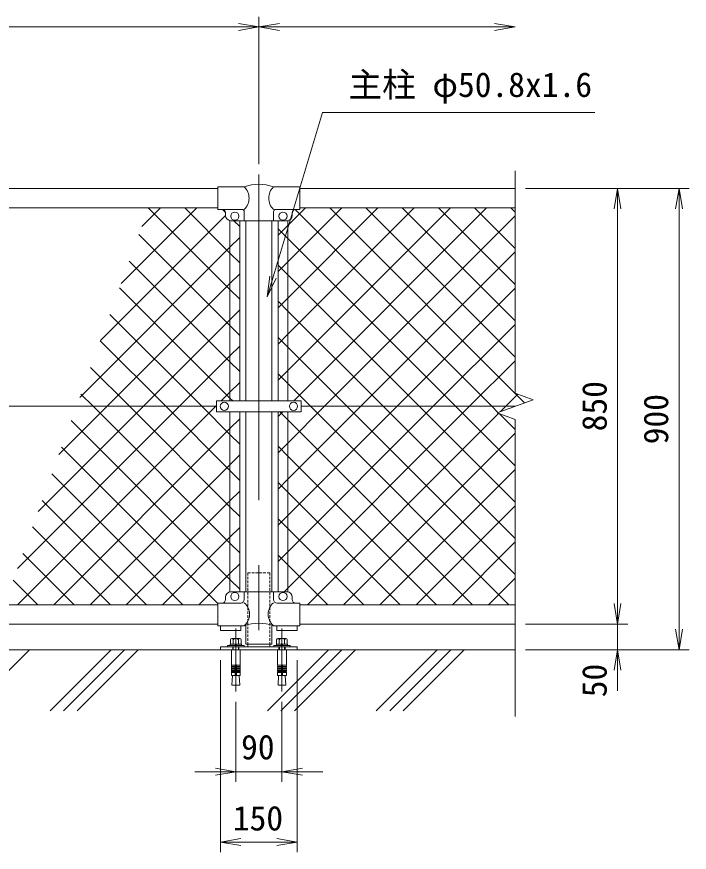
# Model space of a CAD drawing. Units: millimetres, scale not verified. Extents: x -4200 to 4200, y -2970 to 2970.
# Drawn here: x -1857 to -545, y 265 to 1895 of the extents above; entities that cross this region are included whole.
import ezdxf
from ezdxf.enums import TextEntityAlignment as Align

# ---------------------------------------------------------------- set-up
doc = ezdxf.new("R2010")
doc.units = ezdxf.units.MM
doc.header["$LTSCALE"] = 20
doc.linetypes.add('USER1', pattern=[50.8, 31.75, -6.35, 6.35, -6.35])
doc.linetypes.add('USER2', pattern=[0.375, 0.25, -0.125])
for name, color, linetype, lineweight in [('0-0_D-BMK', 2, 'USER1', 13), ('0-1_D-STR1', 1, 'Continuous', 18), ('0-2_D-STR-DIM', 7, 'Continuous', 9), ('0-3_0', 3, 'Continuous', 18), ('0-5_D-STR3', 3, 'Continuous', 13), ('0-6_D-STR2', 7, 'Continuous', 9), ('0-7_D-STR-TXT', 7, 'Continuous', 9), ('0-B_D-BGD', 7, 'Continuous', 9), ('0-D_D-DCR-HCH', 7, 'Continuous', 9)]:
    doc.layers.add(name, color=color, linetype=linetype, lineweight=lineweight)
doc.styles.add('ＭＳ ゴシック', font='')
doc.styles.get('ＭＳ ゴシック').set_extended_font_data('MS Gothic')

# ---------------------------------------------------------------- blocks, each defined once
blk = doc.blocks.new('_Open')
at = {"layer": '0-3_0', "color": 7, "lineweight": 9}
blk.add_line((-20, 3.33), (0, 0), dxfattribs=at)
blk.add_lwpolyline([(-20, -3.33), (0, 0), (-20, 0)], dxfattribs=at)

msp = doc.modelspace()

# ---------------------------------------------------------------- linework, layer by layer
at = {"layer": '0-0_D-BMK'}
for p, q in [((-1384.65, 1587.29), (-1384.65, 578.82)), ((-1429.65, 701.83), (-1429.65, 578.82)), ((-1339.65, 701.83), (-1339.65, 578.82))]:
    msp.add_line(p, q, dxfattribs=at)
at = {"layer": '0-1_D-STR1'}
for p, q in [((-3304.65, 1560.23), (-1464.65, 1560.23)), ((-1304.65, 1560.23), (-884.65, 1560.23)), ((-3304.65, 1522.23), (-1464.65, 1522.23)), ((-1304.65, 1522.23), (-884.65, 1522.23)), ((-1410.05, 1497.23), (-1410.05, 1145.73)), ((-1359.25, 1497.23), (-1359.25, 1145.73)), ((-1410.05, 1124.73), (-1410.05, 773.23)), ((-1359.25, 1124.73), (-1359.25, 773.23)), ((-3304.65, 748.23), (-1464.65, 748.23)), ((-1304.65, 748.23), (-884.65, 748.23)), ((-3304.65, 710.23), (-1464.65, 710.23)), ((-1410.05, 707.23), (-1410.05, 671.23)), ((-1359.25, 707.23), (-1359.25, 671.23)), ((-1304.65, 710.23), (-884.65, 710.23)), ((-1410.05, 671.23), (-1359.25, 671.23))]:
    msp.add_line(p, q, dxfattribs=at)
at = {"layer": '0-2_D-STR-DIM'}
for p, q in [((-1384.65, 1607.29), (-1384.65, 1895.23)), ((-1384.65, 1607.29), (-1384.65, 1895.23)), ((-3344.65, 1875.23), (-1424.65, 1875.23)), ((-1344.65, 1875.23), (-924.65, 1875.23)), ((-884.65, 1594.49), (-884.65, 1160.88)), ((-864.65, 1560.23), (-664.65, 1560.23)), ((-864.65, 1560.23), (-544.65, 1560.23)), ((-684.65, 1520.23), (-684.65, 750.23)), ((-564.65, 1520.23), (-564.65, 700.23)), ((-849.42, 1148.05), (-884.65, 1160.88)), ((-919.89, 1122.4), (-849.42, 1148.05)), ((-884.65, 1109.57), (-919.89, 1122.4)), ((-884.65, 1109.57), (-884.65, 530.23)), ((-684.65, 750.23), (-684.65, 790.23)), ((-864.65, 710.23), (-664.65, 710.23)), ((-864.65, 710.23), (-664.65, 710.23)), ((-684.65, 710.23), (-684.65, 660.23)), ((-864.65, 660.23), (-664.65, 660.23)), ((-864.65, 660.23), (-544.65, 660.23)), ((-1459.65, 640.23), (-1459.65, 265.22)), ((-1309.65, 640.23), (-1309.65, 265.22)), ((-684.65, 620.23), (-684.65, 580.23)), ((-1429.65, 558.82), (-1429.65, 402.4)), ((-1339.65, 558.82), (-1339.65, 402.4)), ((-1469.65, 422.4), (-1509.65, 422.4)), ((-1429.65, 422.4), (-1339.65, 422.4)), ((-1299.65, 422.4), (-1259.65, 422.4)), ((-1419.65, 285.22), (-1349.65, 285.22))]:
    msp.add_line(p, q, dxfattribs=at)
at = {"layer": '0-5_D-STR3'}
for p, q in [((-1464.65, 1563.23), (-1464.65, 1519.23)), ((-1464.65, 1563.23), (-1413.2, 1563.23)), ((-1356.1, 1563.23), (-1304.65, 1563.23)), ((-1304.65, 1563.23), (-1304.65, 1519.23)), ((-1464.65, 1519.23), (-1417.9, 1519.23)), ((-1351.4, 1519.23), (-1304.65, 1519.23)), ((-1449.65, 1512.23), (-1449.65, 1507.23)), ((-1413.2, 1514.53), (-1413.2, 1497.23)), ((-1356.1, 1514.53), (-1356.1, 1497.23)), ((-1319.65, 1512.23), (-1319.65, 1507.23)), ((-1441.15, 1497.23), (-1441.15, 1145.73)), ((-1439.65, 1497.23), (-1329.65, 1497.23)), ((-1422.15, 1497.23), (-1422.15, 1145.73)), ((-1347.15, 1497.23), (-1347.15, 1145.73)), ((-1328.15, 1497.23), (-1328.15, 1145.73)), ((-1467.15, 1145.73), (-1467.15, 1124.73)), ((-1302.15, 1145.73), (-1467.15, 1145.73)), ((-1302.15, 1145.73), (-1302.15, 1124.73)), ((-3307.66, 1135.23), (-1467.15, 1135.23)), ((-1302.15, 1124.73), (-1467.15, 1124.73)), ((-1441.15, 1124.73), (-1441.15, 773.11)), ((-1422.15, 1124.73), (-1422.15, 773.23)), ((-1347.15, 1124.73), (-1347.15, 773.23)), ((-1328.15, 1124.73), (-1328.15, 773.11)), ((-1302.15, 1135.23), (-884.65, 1135.23)), ((-1439.65, 773.23), (-1329.65, 773.23)), ((-1413.2, 773.23), (-1413.2, 758.23)), ((-1356.1, 773.23), (-1356.1, 758.23)), ((-1464.65, 751.23), (-1464.65, 707.23)), ((-1420.2, 751.23), (-1464.65, 751.23)), ((-1449.65, 763.23), (-1449.65, 758.23)), ((-1304.65, 751.23), (-1349.1, 751.23)), ((-1319.65, 763.23), (-1319.65, 758.23)), ((-1304.65, 751.23), (-1304.65, 707.23)), ((-1413.2, 707.23), (-1464.65, 707.23)), ((-1459.65, 707.23), (-1459.65, 697.93)), ((-1419.65, 707.23), (-1419.65, 697.93)), ((-1304.65, 707.23), (-1356.1, 707.23)), ((-1349.65, 707.23), (-1349.65, 697.93)), ((-1309.65, 707.23), (-1309.65, 697.93)), ((-1419.65, 697.93), (-1459.65, 697.93)), ((-1309.65, 697.93), (-1349.65, 697.93)), ((-1406, 671.23), (-1406, 666.23)), ((-1363.3, 671.23), (-1363.3, 666.23)), ((-1438.3, 660.23), (-1421, 660.23)), ((-1348.3, 660.23), (-1331, 660.23))]:
    msp.add_line(p, q, dxfattribs=at)
at = {"layer": '0-5_D-STR3', "linetype": 'USER2'}
for p, q in [((-1406, 810.23), (-1406, 671.23)), ((-1406, 810.23), (-1363.3, 810.23)), ((-1363.3, 810.23), (-1363.3, 671.23))]:
    msp.add_line(p, q, dxfattribs=at)
at = {"layer": '0-5_D-STR3', "lineweight": 18}
for p, q in [((-1445.65, 668.53), (-1445.65, 666.23)), ((-1413.65, 668.53), (-1445.65, 668.53)), ((-1418.9, 671.53), (-1440.4, 671.53)), ((-1440.4, 671.53), (-1440.4, 668.53)), ((-1440.4, 668.53), (-1418.9, 668.53)), ((-1440.05, 679.83), (-1440.05, 671.53)), ((-1440.05, 671.53), (-1419.26, 671.53)), ((-1421.86, 682.33), (-1437.45, 682.33)), ((-1435.65, 682.33), (-1423.65, 682.33)), ((-1434.85, 671.53), (-1434.85, 679.83)), ((-1431.15, 671.53), (-1430.35, 668.53)), ((-1428.15, 668.53), (-1428.96, 671.53)), ((-1424.46, 671.53), (-1424.46, 679.83)), ((-1419.26, 671.53), (-1419.26, 679.83)), ((-1418.9, 668.53), (-1418.9, 671.53)), ((-1413.65, 666.23), (-1413.65, 668.53)), ((-1355.65, 668.53), (-1355.65, 666.23)), ((-1323.65, 668.53), (-1355.65, 668.53)), ((-1328.9, 671.53), (-1350.4, 671.53)), ((-1350.4, 671.53), (-1350.4, 668.53)), ((-1350.4, 668.53), (-1328.9, 668.53)), ((-1350.05, 679.83), (-1350.05, 671.53)), ((-1350.05, 671.53), (-1329.26, 671.53)), ((-1331.86, 682.33), (-1347.45, 682.33)), ((-1345.65, 682.33), (-1333.65, 682.33)), ((-1344.85, 671.53), (-1344.85, 679.83)), ((-1341.15, 671.53), (-1340.35, 668.53)), ((-1338.15, 668.53), (-1338.96, 671.53)), ((-1334.46, 671.53), (-1334.46, 679.83)), ((-1329.26, 671.53), (-1329.26, 679.83)), ((-1328.9, 668.53), (-1328.9, 671.53)), ((-1323.65, 666.23), (-1323.65, 668.53)), ((-1445.65, 666.23), (-1413.65, 666.23)), ((-1438.3, 660.23), (-1438.3, 630.19)), ((-1435.65, 666.23), (-1435.65, 660.23)), ((-1434.57, 660.23), (-1434.57, 666.23)), ((-1424.73, 660.23), (-1424.73, 666.23)), ((-1423.65, 660.23), (-1423.65, 666.23)), ((-1421, 660.23), (-1421, 630.19)), ((-1355.65, 666.23), (-1323.65, 666.23)), ((-1348.3, 660.23), (-1348.3, 630.19)), ((-1345.65, 666.23), (-1345.65, 660.23)), ((-1344.57, 660.23), (-1344.57, 666.23)), ((-1334.73, 660.23), (-1334.73, 666.23)), ((-1333.65, 660.23), (-1333.65, 666.23)), ((-1331, 660.23), (-1331, 630.19)), ((-1430.65, 630.19), (-1438.3, 630.19)), ((-1438.3, 627.69), (-1437.87, 630.15)), ((-1438.3, 627.69), (-1430.65, 627.69)), ((-1438.3, 627.69), (-1438.3, 626.19)), ((-1438.3, 626.19), (-1430.65, 626.19)), ((-1438.3, 623.69), (-1437.87, 626.15)), ((-1438.3, 623.69), (-1430.65, 623.69)), ((-1438.3, 623.69), (-1438.3, 622.19)), ((-1438.3, 622.19), (-1430.65, 622.19)), ((-1438.3, 619.69), (-1437.87, 622.15)), ((-1438.3, 619.69), (-1430.65, 619.69)), ((-1438.3, 619.69), (-1438.3, 618.19)), ((-1430.65, 630.19), (-1430.65, 610.23)), ((-1428.65, 630.19), (-1421, 630.19)), ((-1428.65, 630.19), (-1428.65, 610.23)), ((-1421, 627.69), (-1428.65, 627.69)), ((-1421, 626.19), (-1428.65, 626.19)), ((-1421, 623.69), (-1428.65, 623.69)), ((-1421, 622.19), (-1428.65, 622.19)), ((-1421, 619.69), (-1428.65, 619.69)), ((-1421, 627.69), (-1421.44, 630.15)), ((-1421, 623.69), (-1421.44, 626.15)), ((-1421, 619.69), (-1421.44, 622.15)), ((-1421, 627.69), (-1421, 626.19)), ((-1421, 623.69), (-1421, 622.19)), ((-1421, 619.69), (-1421, 618.19)), ((-1340.65, 630.19), (-1348.3, 630.19)), ((-1348.3, 627.69), (-1347.87, 630.15)), ((-1348.3, 627.69), (-1340.65, 627.69)), ((-1348.3, 627.69), (-1348.3, 626.19)), ((-1348.3, 626.19), (-1340.65, 626.19)), ((-1348.3, 623.69), (-1347.87, 626.15)), ((-1348.3, 623.69), (-1340.65, 623.69)), ((-1348.3, 623.69), (-1348.3, 622.19)), ((-1348.3, 622.19), (-1340.65, 622.19)), ((-1348.3, 619.69), (-1347.87, 622.15)), ((-1348.3, 619.69), (-1340.65, 619.69)), ((-1348.3, 619.69), (-1348.3, 618.19)), ((-1340.65, 630.19), (-1340.65, 610.23)), ((-1338.65, 630.19), (-1331, 630.19)), ((-1338.65, 630.19), (-1338.65, 610.23)), ((-1331, 627.69), (-1338.65, 627.69)), ((-1331, 626.19), (-1338.65, 626.19)), ((-1331, 623.69), (-1338.65, 623.69)), ((-1331, 622.19), (-1338.65, 622.19)), ((-1331, 619.69), (-1338.65, 619.69)), ((-1331, 627.69), (-1331.44, 630.15)), ((-1331, 623.69), (-1331.44, 626.15)), ((-1331, 619.69), (-1331.44, 622.15)), ((-1331, 627.69), (-1331, 626.19)), ((-1331, 623.69), (-1331, 622.19)), ((-1331, 619.69), (-1331, 618.19)), ((-1438.3, 615.73), (-1437.87, 618.19)), ((-1438.3, 618.19), (-1430.65, 618.19)), ((-1438.3, 615.73), (-1430.65, 615.73)), ((-1438.3, 615.73), (-1438.3, 610.23)), ((-1438.3, 610.23), (-1421, 610.23)), ((-1436.15, 610.23), (-1437.23, 591.13)), ((-1421, 618.19), (-1428.65, 618.19)), ((-1421, 615.73), (-1428.65, 615.73)), ((-1423.16, 610.23), (-1422.08, 591.13)), ((-1421, 615.73), (-1421.44, 618.19)), ((-1421, 615.73), (-1421, 610.23)), ((-1348.3, 615.73), (-1347.87, 618.19)), ((-1348.3, 618.19), (-1340.65, 618.19)), ((-1348.3, 615.73), (-1340.65, 615.73)), ((-1348.3, 615.73), (-1348.3, 610.23)), ((-1348.3, 610.23), (-1331, 610.23)), ((-1346.15, 610.23), (-1347.23, 591.13)), ((-1331, 618.19), (-1338.65, 618.19)), ((-1331, 615.73), (-1338.65, 615.73)), ((-1333.16, 610.23), (-1332.08, 591.13)), ((-1331, 615.73), (-1331.44, 618.19)), ((-1331, 615.73), (-1331, 610.23)), ((-1422.08, 591.13), (-1437.23, 591.13)), ((-1332.08, 591.13), (-1347.23, 591.13))]:
    msp.add_line(p, q, dxfattribs=at)
at = {"layer": '0-5_D-STR3'}
msp.add_lwpolyline([(-1459.65, 660.23), (-1309.65, 660.23), (-1309.65, 666.23), (-1459.65, 666.23)], close=True, dxfattribs=at)
for centre in [(-1431.65, 1506.23), (-1337.65, 1506.23), (-1452.15, 1135.23), (-1317.15, 1135.23), (-1431.65, 764.23), (-1337.65, 764.23)]:
    msp.add_circle(centre, 8, dxfattribs=at)
for centre, radius, start, end in [((-1384.65, 1488.49), 80, 69.0916, 110.9084), ((-1434.46, 1541.23), 30.59, 314.01503, 45.98497), ((-1334.85, 1541.23), 30.59, 134.01503, 225.98497), ((-1456.65, 1512.23), 7, 0, 90), ((-1417.9, 1514.53), 4.7, 0, 90), ((-1351.4, 1514.53), 4.7, 90, 180), ((-1312.65, 1512.23), 7, 90, 180), ((-1439.65, 1507.23), 10, 180, 270), ((-1329.65, 1507.23), 10, 270, 0), ((-1439.65, 763.23), 10, 90, 180), ((-1329.65, 763.23), 10, 0, 90), ((-1456.65, 758.23), 7, 270, 0), ((-1420.2, 758.23), 7, 270, 0), ((-1432.33, 729.67), 29.48, 310.4464, 49.5536), ((-1336.98, 729.67), 29.48, 130.4464, 229.5536), ((-1349.1, 758.23), 7, 180, 270), ((-1312.65, 758.23), 7, 180, 270), ((-1384.65, 626.74), 85.4, 70.46947, 109.53053)]:
    msp.add_arc(centre, radius, start, end, dxfattribs=at)
at = {"layer": '0-5_D-STR3', "lineweight": 18}
for centre, radius, start, end in [((-1437.45, 679.73), 2.6, 2.20423, 177.79577), ((-1429.65, 675.68), 6.65, 38.61324, 141.38676), ((-1421.86, 679.73), 2.6, 2.20423, 177.79577), ((-1347.45, 679.73), 2.6, 2.20423, 177.79577), ((-1339.65, 675.68), 6.65, 38.61324, 141.38676), ((-1331.86, 679.73), 2.6, 2.20423, 177.79577), ((-1429.65, 630.19), 1, 0, 180), ((-1339.65, 630.19), 1, 0, 180)]:
    msp.add_arc(centre, radius, start, end, dxfattribs=at)
at = {"layer": '0-6_D-STR2'}
for p, q in [((-1653.45, 1374.66), (-1505.88, 1522.23)), ((-1612.98, 1485.83), (-1576.59, 1522.23)), ((-1449.75, 1513.37), (-1455.51, 1519.13)), ((-1328.15, 1487.82), (-1293.74, 1522.23)), ((-1328.15, 1417.11), (-1223.03, 1522.23)), ((-1328.15, 1346.4), (-1152.32, 1522.23)), ((-1316.69, 1145.73), (-940.19, 1522.23)), ((-866.2, 1141.94), (-1246.48, 1522.23)), ((-884.65, 1231.11), (-1175.77, 1522.23)), ((-884.65, 1301.82), (-1105.06, 1522.23)), ((-884.65, 1372.53), (-1034.35, 1522.23)), ((-884.65, 1443.24), (-963.64, 1522.23)), ((-884.65, 1513.95), (-892.93, 1522.23)), ((-1693.91, 1263.48), (-1449.65, 1507.74)), ((-1256.48, 1135.23), (-884.65, 1507.05)), ((-1422.15, 1485.77), (-1433.61, 1497.23)), ((-1347.15, 1468.82), (-1328.15, 1487.82)), ((-1185.77, 1135.23), (-884.65, 1436.34)), ((-1347.15, 1398.11), (-1328.15, 1417.11)), ((-1441.15, 1374.82), (-1422.15, 1393.82)), ((-1680.74, 1135.23), (-1441.15, 1374.82)), ((-1115.06, 1135.23), (-884.65, 1365.63)), ((-1347.15, 1327.4), (-1328.15, 1346.4)), ((-1441.15, 1304.11), (-1422.15, 1323.11)), ((-1495.88, 1135.23), (-1675.29, 1314.64)), ((-1610.03, 1135.23), (-1441.15, 1304.11)), ((-1566.59, 1135.23), (-1694.16, 1262.8)), ((-1441.15, 1233.4), (-1422.15, 1252.4)), ((-1539.32, 1135.23), (-1441.15, 1233.4)), ((-1637.3, 1135.23), (-1713.03, 1210.96)), ((-1855.77, 818.78), (-1539.32, 1135.23)), ((-1815.3, 929.96), (-1610.03, 1135.23)), ((-1774.84, 1041.13), (-1680.74, 1135.23)), ((-1441.15, 939.08), (-1637.3, 1135.23)), ((-1441.15, 1009.79), (-1566.59, 1135.23)), ((-1441.15, 1080.5), (-1495.88, 1135.23)), ((-1347.15, 1115.26), (-1337.69, 1124.73)), ((-1328.15, 1063.55), (-1256.48, 1135.23)), ((-1328.15, 992.84), (-1185.77, 1135.23)), ((-1328.15, 922.13), (-1115.06, 1135.23)), ((-1289.93, 748.23), (-916.86, 1121.3)), ((-884.65, 1089.69), (-915.92, 1120.95)), ((-1422.15, 1061.5), (-1441.15, 1080.5)), ((-1219.22, 748.23), (-884.65, 1082.79)), ((-1347.15, 1044.55), (-1328.15, 1063.55)), ((-1464.65, 750.45), (-1769.63, 1055.43)), ((-1148.51, 748.23), (-884.65, 1012.08)), ((-1533.14, 748.23), (-1788.5, 1003.59)), ((-1422.15, 990.79), (-1441.15, 1009.79)), ((-1347.15, 973.84), (-1328.15, 992.84)), ((-1328.15, 967.5), (-1347.15, 986.5)), ((-1441.15, 950.55), (-1422.15, 969.55)), ((-1108.88, 748.23), (-1328.15, 967.5)), ((-1603.85, 748.23), (-1807.37, 951.75)), ((-1643.48, 748.23), (-1441.15, 950.55)), ((-1422.15, 920.08), (-1441.15, 939.08)), ((-1077.79, 748.23), (-884.65, 941.37)), ((-1347.15, 903.13), (-1328.15, 922.13)), ((-1328.15, 896.79), (-1347.15, 915.79)), ((-1674.56, 748.23), (-1826.24, 899.91)), ((-1441.15, 879.84), (-1422.15, 898.84)), ((-1179.59, 748.23), (-1328.15, 896.79)), ((-1572.77, 748.23), (-1441.15, 879.84)), ((-1007.08, 748.23), (-884.65, 870.66)), ((-1745.27, 748.23), (-1845.11, 848.06)), ((-1328.15, 826.08), (-1347.15, 845.08)), ((-1441.15, 809.13), (-1422.15, 828.13)), ((-1250.3, 748.23), (-1328.15, 826.08)), ((-1502.06, 748.23), (-1441.15, 809.13)), ((-936.37, 748.23), (-884.65, 799.95)), ((-1815.98, 748.23), (-1863.98, 796.22)), ((-1346.01, 773.23), (-1347.15, 774.37))]:
    msp.add_line(p, q, dxfattribs=at)
for points in [[(-1422.15, 1344.35), (-1441.15, 1363.35), (-1599.81, 1522.01)], [(-1422.15, 1415.06), (-1441.15, 1434.06), (-1529.32, 1522.23)], [(-1347.15, 1256.68), (-1328.15, 1275.68), (-1081.61, 1522.23)], [(-1347.15, 1185.97), (-1328.15, 1204.97), (-1010.9, 1522.23)], [(-918.04, 1123.07), (-930.19, 1135.23), (-1314.17, 1519.21)], [(-1422.15, 1273.64), (-1441.15, 1292.64), (-1618.68, 1470.17)], [(-884.65, 1018.98), (-1000.9, 1135.23), (-1328.15, 1462.48), (-1347.15, 1481.48)], [(-1734.37, 1152.31), (-1441.15, 1445.53), (-1422.15, 1464.53)], [(-1422.15, 1202.93), (-1441.15, 1221.93), (-1637.55, 1418.32)], [(-884.65, 948.27), (-1071.61, 1135.23), (-1328.15, 1391.77), (-1347.15, 1410.77)], [(-1435.67, 1145.73), (-1441.15, 1151.21), (-1656.42, 1366.48)], [(-884.65, 877.56), (-1142.32, 1135.23), (-1328.15, 1321.06), (-1347.15, 1340.06)], [(-1347.15, 832.42), (-1328.15, 851.42), (-1044.35, 1135.23), (-884.65, 1294.92)], [(-884.65, 806.85), (-1213.03, 1135.23), (-1328.15, 1250.35), (-1347.15, 1269.35)], [(-1335.64, 773.23), (-1328.15, 780.71), (-973.64, 1135.23), (-884.65, 1224.21)], [(-896.74, 748.23), (-1283.74, 1135.23), (-1328.15, 1179.64), (-1347.15, 1198.64)], [(-1458.11, 1145.73), (-1441.15, 1162.68), (-1422.15, 1181.68)], [(-1422.15, 849.37), (-1441.15, 868.37), (-1708.01, 1135.23), (-1731.9, 1159.11)], [(-913.38, 1124.77), (-902.93, 1135.23), (-879.24, 1158.91)], [(-1855.61, 748.23), (-1468.61, 1135.23), (-1467.15, 1136.68)], [(-967.46, 748.23), (-1328.15, 1108.93), (-1343.96, 1124.73)], [(-1784.9, 748.23), (-1441.15, 1091.97), (-1422.15, 1110.97)], [(-1422.15, 778.66), (-1441.15, 797.66), (-1750.77, 1107.27)], [(-1038.17, 748.23), (-1328.15, 1038.21), (-1347.15, 1057.21)], [(-1714.19, 748.23), (-1441.15, 1021.26), (-1422.15, 1040.26)]]:
    msp.add_lwpolyline(points, dxfattribs=at)
at = {"layer": '0-7_D-STR-TXT'}
msp.add_lwpolyline([(-729.04, 1708.23), (-1260.7, 1708.23), (-1367.98, 1350.61)], dxfattribs=at)
at = {"layer": '0-B_D-BGD'}
msp.add_line((-3709.65, 660.23), (-884.65, 660.23), dxfattribs=at)
at = {"layer": '0-D_D-DCR-HCH'}
for p, q in [((-1951.42, 541.17), (-1832.36, 660.23)), ((-1792.32, 541.17), (-1673.26, 660.23)), ((-1765.81, 541.17), (-1646.75, 660.23)), ((-1739.29, 541.17), (-1620.23, 660.23)), ((-1368.06, 541.17), (-1249, 660.23)), ((-1341.54, 541.17), (-1222.48, 660.23)), ((-1315.03, 541.17), (-1195.97, 660.23)), ((-1155.93, 541.17), (-1036.87, 660.23)), ((-1129.41, 541.17), (-1010.35, 660.23)), ((-1102.89, 541.17), (-983.83, 660.23))]:
    msp.add_line(p, q, dxfattribs=at)

# ---------------------------------------------------------------- block references
at = {"layer": '0-2_D-STR-DIM', "xscale": 2, "yscale": 2}
for p in [(-1384.65, 1875.23), (-884.65, 1875.23), (-1429.65, 422.4), (-1309.65, 285.22)]:
    msp.add_blockref('_Open', p, dxfattribs=at)
for p, rotation in [((-1384.65, 1875.23), 180), ((-684.65, 1560.23), 90), ((-564.65, 1560.23), 90), ((-684.65, 710.23), 270), ((-684.65, 710.23), 270), ((-564.65, 660.23), 270), ((-684.65, 660.23), 90), ((-1339.65, 422.4), 180), ((-1459.65, 285.22), 180)]:
    msp.add_blockref('_Open', p, dxfattribs=dict(at, rotation=rotation))
at = {"layer": '0-7_D-STR-TXT', "xscale": 2, "yscale": 2, "rotation": 253.30154}
msp.add_blockref('_Open', (-1368.56, 1348.7), dxfattribs=at)

# ---------------------------------------------------------------- texts
at = {"layer": '0-2_D-STR-DIM', "style": 'ＭＳ ゴシック'}
for s, p in [('850', (-691.4, 1086.35)), ('900', (-571.4, 1061.1)), ('50', (-691.4, 567.6))]:
    msp.add_text(s, height=48.09, rotation=90, dxfattribs=at).set_placement(p, align=Align.BOTTOM_LEFT)
for s, p in [('90', (-1419.4, 432.06)), ('150', (-1435.58, 293.36))]:
    msp.add_text(s, height=48.09, dxfattribs=at).set_placement(p, align=Align.BOTTOM_LEFT)
at = {"layer": '0-7_D-STR-TXT', "style": 'ＭＳ ゴシック'}
msp.add_text('主柱 φ50.8x1.6', height=48.09, dxfattribs=at).set_placement((-1209.78, 1724.24), align=Align.BOTTOM_LEFT)

doc.saveas('drawing.dxf')
